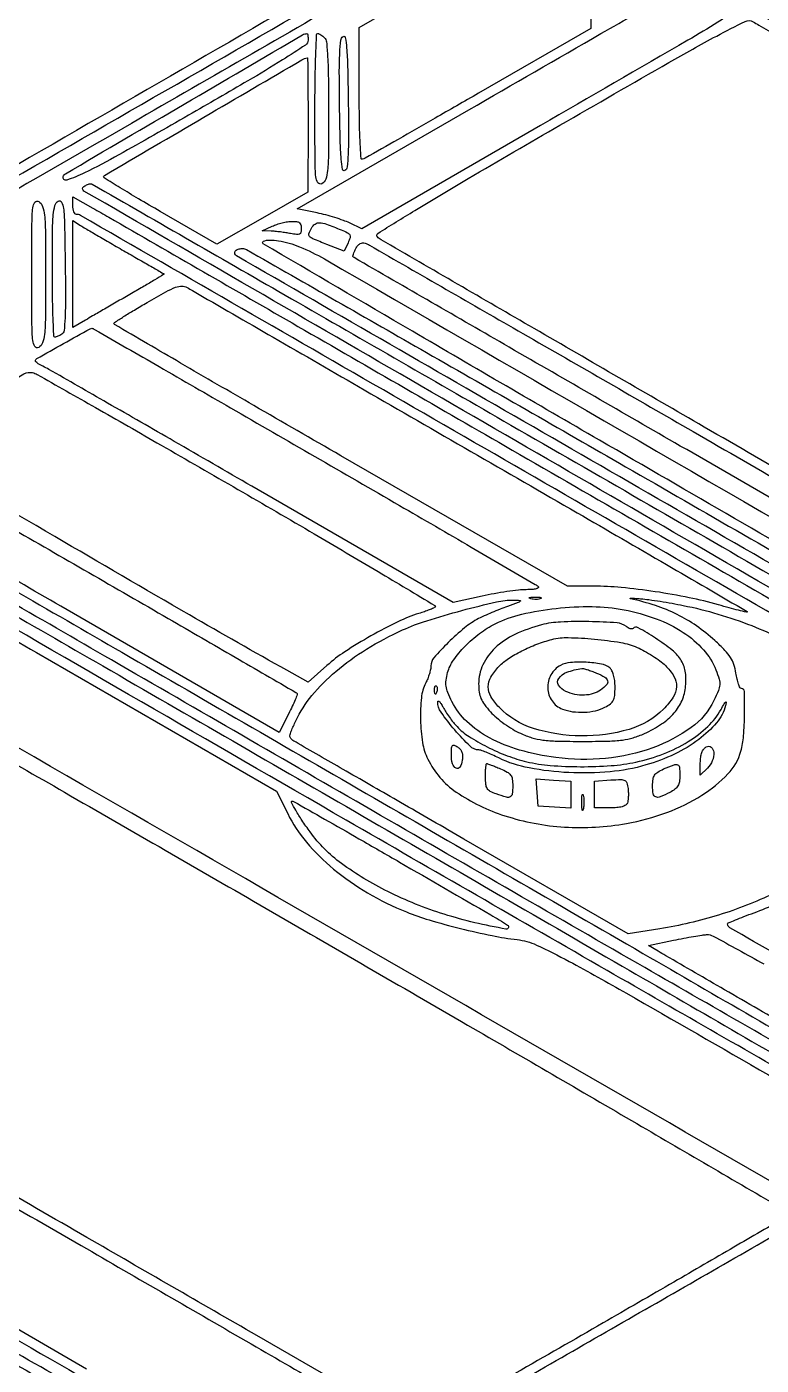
# Model space of a CAD drawing. Header units: millimetres. Extents: x -300689 to 10556, y -104928 to 107291.
# Drawn here: x -20658.72 to -20632.93, y 28146.4 to 28193.4 of the extents above; entities that cross this region are included whole.
import ezdxf

# ---------------------------------------------------------------- set-up
doc = ezdxf.new("R2010")
doc.units = ezdxf.units.MM

msp = doc.modelspace()

# ---------------------------------------------------------------- linework, layer by layer
for points in [[(-20587.7542, 28175.7718, 0.000003), (-20607.9888, 28187.4736, 0.000096), (-20626.7234, 28198.3029, 0.005259), (-20630.2787, 28200.3076, 0.046027), (-20631.3759, 28200.7856, 0.041618), (-20632.5796, 28201.0747, 0.040581), (-20633.845, 28201.1652, 0.039008), (-20635.1256, 28201.0527, 0.030329), (-20635.778, 28200.9025, 0.029744), (-20636.4119, 28200.6737, 0.022184), (-20637.1562, 28200.3139, 0.007985), (-20638.1829, 28199.7389, -0.00076), (-20639.2337, 28199.1302, -0.000008), (-20646.5784, 28194.8909, -0.000025), (-20655.045, 28190.0048, -0.000017), (-20664.8295, 28184.3592, 0.00009), (-20674.5584, 28178.7438, 0.000145)], [(-20645.2752, 28144.3472), (-20650.6471, 28147.4477, 0.000002), (-20656.6119, 28150.8904, 0.000001), (-20663.6617, 28154.9592, -0.000248)], [(-20616.241, 28167.4214, -0.000187), (-20628.6429, 28174.5664, -0.000047), (-20635.7708, 28178.6773, -0.000078), (-20641.778, 28182.1439, -0.000001), (-20647.2292, 28185.2908, -0.050996), (-20647.2644, 28185.3163, -0.276049), (-20647.2729, 28185.3433, -0.022635), (-20647.2517, 28185.4173, -0.025275), (-20647.2157, 28185.5088, -0.016466), (-20647.1654, 28185.6106, -0.051374), (-20647.0942, 28185.716, -0.089699), (-20647.0135, 28185.7833, -0.110046), (-20646.9266, 28185.8099, -0.111518), (-20646.8372, 28185.7969, -0.03889), (-20646.6884, 28185.7261, -0.000014), (-20641.3, 28182.6272, -0.00023), (-20635.3198, 28179.184, -0.00014), (-20628.2536, 28175.1086, -0.000016), (-20621.1981, 28171.0364, -0.000027), (-20615.2528, 28167.6043)], [(-20632.2944, 28152.6907, 0.000054), (-20649.9004, 28162.8303, 0.000006), (-20668.1614, 28173.3441, 0.131345)], [(-20648.9355, 28140.1137, -0.000002), (-20655.0642, 28143.6439, -0.000172), (-20661.8146, 28147.5352, -0.000103), (-20669.8228, 28152.1575, 0.000222), (-20677.8417, 28156.7835, 0.000366), (-20684.6272, 28160.6873, 0.00002), (-20690.7453, 28164.2009, 0.066232), (-20690.9072, 28164.2672, -0.105165), (-20690.9928, 28164.3103, -0.088256), (-20691.0598, 28164.3868, -0.077703), (-20691.1024, 28164.4912, -0.058231), (-20691.1168, 28164.6146), (-20691.1168, 28164.907), (-20690.4206, 28164.5108, -0.001462), (-20689.8745, 28164.198, -0.000006), (-20683.9242, 28160.766, -0.000031), (-20677.169, 28156.8691, -0.000019), (-20669.2829, 28152.3188, -0.000392), (-20659.5043, 28146.6657, -0.001527), (-20653.4663, 28143.1442, -0.000198)], [(-20609.4596, 28164.6403), (-20627.8631, 28175.2605, -0.000201), (-20634.9296, 28179.3422, -0.000331), (-20640.9024, 28182.8007, -0.000019), (-20646.282, 28185.9207, -0.058317), (-20646.409, 28186.0156, -0.490813), (-20646.3964, 28186.1408, -0.002208), (-20645.0961, 28186.9443, -0.005111), (-20643.221, 28188.0653, -0.001146), (-20640.0018, 28189.9357, -0.000798), (-20636.1736, 28192.14, -0.007313), (-20634.4945, 28193.071, -0.008947), (-20633.4912, 28193.5853, -0.259504), (-20633.2128, 28193.5708, 0.008969), (-20633.0169, 28193.4528, 0.000006), (-20627.714, 28190.389, 0.000075), (-20621.8032, 28186.9752, 0.000046), (-20614.8297, 28182.9499, 0.000018), (-20607.8589, 28178.9273, 0.000029), (-20601.9572, 28175.5224, 0.000002), (-20596.6479, 28172.4597, 0.004323)], [(-20596.827, 28172.9498, 0.000002), (-20602.0089, 28175.9414, 0.000015), (-20607.8576, 28179.3177, 0.000009), (-20614.7099, 28183.2729, -0.000068), (-20621.549, 28187.2216, -0.000111), (-20627.3547, 28190.5764, -0.000011), (-20632.5472, 28193.5785, -0.010784), (-20632.7822, 28193.7213, -0.010839), (-20632.9607, 28193.8405, -0.195181), (-20632.9973, 28193.8971, -0.295726), (-20632.9759, 28193.9497, -0.023315), (-20632.8421, 28194.0342, -0.067656), (-20632.236, 28194.2773, -0.045031), (-20631.4955, 28194.3939, -0.045804), (-20630.7711, 28194.3756, -0.088918), (-20630.2188, 28194.2083, -0.012799), (-20630.0275, 28194.1044, -0.000008), (-20624.7082, 28191.0392, -0.000102), (-20618.7846, 28187.6239, -0.000062), (-20611.7957, 28183.5914), (-20593.6121, 28173.0967)], [(-20587.479, 28176.4944, 0.00006), (-20608.4934, 28188.6186, 0.00002), (-20629.8769, 28200.9513, 0.131525), (-20630.2853, 28201.0606, -0.042708), (-20630.3745, 28201.0683, -0.062374), (-20630.4498, 28201.0912, -0.081881), (-20630.5009, 28201.1249, -0.208991), (-20630.5182, 28201.1646, 0.286617), (-20630.5495, 28201.2146, 0.013539), (-20630.7381, 28201.3005, 0.01881), (-20630.9799, 28201.3922, 0.01204), (-20631.2667, 28201.4812, 0.044421), (-20632.1934, 28201.6574, 0.018405), (-20633.4675, 28201.7369, 0.018436), (-20634.7473, 28201.7224, 0.043117), (-20635.6952, 28201.5943, 0.010555), (-20636.0412, 28201.509, 0.008153), (-20636.4146, 28201.402, 0.008255), (-20636.7602, 28201.2906, 0.019514), (-20637.0126, 28201.1934, 0.029454), (-20638.4022, 28200.4957, 0.000038), (-20664.8129, 28185.2223, 0.00002), (-20691.5301, 28169.7674, 0.057545)], [(-20639.3331, 28130.3393, 0.000062), (-20613.9332, 28145.0376, 0.000017), (-20587.7607, 28160.1886, 0.057807)], [(-20587.4386, 28159.8724, -0.000019), (-20614.101, 28144.4771, -0.000018), (-20640.7724, 28129.0791, -0.037469)], [(-20622.4943, 28160.5208, -0.000002), (-20619.8013, 28158.9674, -0.000004), (-20617.518, 28157.6503)], [(-20663.9033, 28154.7026, -0.000091), (-20656.8151, 28150.6074, -0.000151), (-20650.8381, 28147.1502, -0.000004), (-20645.423, 28144.0159, -0.063314)], [(-20690.9627, 28169.7627, -0.000044), (-20664.2631, 28185.1528, -0.000051), (-20637.6339, 28200.4955, -0.049234), (-20636.3644, 28201.0688, -0.039282), (-20635.2549, 28201.3489, -0.033809), (-20634.0578, 28201.4705, -0.033332), (-20632.8367, 28201.4301, -0.035329), (-20631.656, 28201.2271, -0.013862), (-20631.3373, 28201.1393, -0.008909), (-20630.9726, 28201.0208, -0.008954), (-20630.6195, 28200.892, -0.016583), (-20630.3386, 28200.7728, -0.022412), (-20628.9708, 28200.0625, -0.000047), (-20608.3335, 28188.1395, -0.000029), (-20587.4622, 28176.0771, -0.036454)], [(-20690.1541, 28165.2161, 0.000032), (-20669.1298, 28153.0994, 0.000025), (-20647.999, 28140.9245, 0.038391)], [(-20676.6236, 28162.4593, -0.000008), (-20681.9918, 28165.5767, -0.266785)], [(-20682.3988, 28165.3524, -0.000009), (-20676.9771, 28162.2371, -0.000339)], [(-20640.57, 28117.9185, 0.000061), (-20614.4214, 28133.0256, 0.000034), (-20587.9596, 28148.3204, 0.060489)], [(-20682.845, 28173.9557, 0.000021), (-20690.2095, 28169.6971, 0.010053)], [(-20684.438, 28161.4365, 0.000014), (-20690.6512, 28165.0095, 0.038884)], [(-20668.8135, 28173.0715, -0.000029), (-20663.402, 28169.972, -0.000538), (-20657.4019, 28166.5263, -0.000327), (-20650.3112, 28162.438, -0.000483), (-20643.2391, 28158.3452, -0.000807), (-20637.2989, 28154.8869, -0.000027), (-20631.9411, 28151.7557, -0.493951), (-20631.9341, 28151.6995, -0.062645), (-20632.0066, 28151.6441, -0.000055), (-20633.8911, 28150.5473, -0.000586), (-20635.997, 28149.3252, -0.000359), (-20638.4823, 28147.8892, -0.001266), (-20641.5548, 28146.1271, -0.004672)], [(-20660.8608, 28180.0489, -0.001677), (-20658.819, 28181.2085, -0.187163), (-20658.5154, 28181.2522, -0.072457), (-20658.3603, 28181.1918, -0.000183), (-20656.3121, 28180.0282, -0.001153), (-20654.0046, 28178.7091, -0.000718), (-20651.3044, 28177.1521, -0.001264), (-20648.6245, 28175.5926, -0.002123), (-20646.3824, 28174.2674, -0.000191), (-20644.3904, 28173.0776, -0.504717), (-20644.385, 28173.0228, -0.079283), (-20644.4433, 28172.985, -0.00938), (-20644.586, 28172.925, -0.011025), (-20644.7596, 28172.8602, -0.008832), (-20644.9493, 28172.7979, 0.037948), (-20645.6866, 28172.5072, 0.015779), (-20646.6349, 28172.0099, 0.015788), (-20647.5508, 28171.4533, 0.03759), (-20648.1831, 28170.9697), (-20648.8425, 28170.382), (-20649.5905, 28170.8014, -0.003316), (-20653.0088, 28172.748, -0.001271), (-20657.7378, 28175.4988, -0.000055), (-20662.9738, 28178.5631, -0.26634)], [(-20629.5136, 28164.5603, -0.000013), (-20627.4599, 28163.3804, -0.000265)], [(-20661.6307, 28173.2983, -0.000611), (-20658.3828, 28171.4297), (-20649.9493, 28166.5638), (-20649.5597, 28165.7725, 0.061534), (-20648.9016, 28164.7688, 0.043911), (-20647.9451, 28163.8231, 0.0407), (-20646.7531, 28162.9889, 0.035842), (-20645.3911, 28162.3181, 0.024768), (-20644.5905, 28162.0381, 0.010557), (-20643.4949, 28161.7398, 0.010604), (-20642.3775, 28161.4859, 0.022406), (-20641.5001, 28161.3466, -0.080357), (-20640.8263, 28161.1579, -0.015095), (-20639.6774, 28160.5836, -0.006703), (-20637.6633, 28159.4644, -0.000609), (-20632.6803, 28156.5994, -0.000112), (-20629.551, 28154.7942, -0.000174)], [(-20632.4882, 28162.9671, -0.036826), (-20634.4275, 28162.2078, -0.035185), (-20636.4869, 28161.7272), (-20637.6054, 28161.548), (-20643.3731, 28164.8782, 0.000089), (-20645.5989, 28166.1628, 0.000141), (-20647.5071, 28167.2629, 0.00003), (-20649.1865, 28168.2303, 0.006538), (-20649.3467, 28168.3198, -0.099487), (-20649.4493, 28168.4053, -0.197878), (-20649.4787, 28168.505, -0.076433), (-20649.4372, 28168.6634, -0.007361), (-20649.2731, 28169.0275, -0.063813), (-20648.7113, 28169.9123, -0.0431), (-20647.8701, 28170.7637, -0.038854), (-20646.7938, 28171.5446, -0.030944), (-20645.5262, 28172.2177, -0.030026), (-20644.6782, 28172.5429, -0.011011), (-20643.4457, 28172.9028, -0.009234), (-20642.2301, 28173.2051, -0.06219), (-20641.6132, 28173.2676, -0.013576), (-20641.4018, 28173.2569, -0.643895), (-20641.3907, 28173.2264, -0.106251), (-20641.4638, 28173.1802, -0.002576), (-20641.8417, 28173.0434, 0.008053), (-20642.103, 28172.9456, 0.005999), (-20642.3882, 28172.8296, 0.006067), (-20642.6545, 28172.7137, 0.013682), (-20642.8527, 28172.618, 0.052033), (-20643.3479, 28172.2928, 0.024031), (-20643.9211, 28171.7764, 0.018511), (-20644.4234, 28171.2399, 0.180041), (-20644.5309, 28170.9536, -0.051028), (-20644.5436, 28170.8328, -0.021578), (-20644.584, 28170.6748, -0.021081), (-20644.642, 28170.5083, -0.02582), (-20644.7105, 28170.3584, 0.094634), (-20644.8654, 28169.8433, 0.032493), (-20644.8954, 28169.0617, 0.032918), (-20644.8216, 28168.2653, 0.073281), (-20644.6394, 28167.6857, 0.131566), (-20643.6403, 28166.5291, 0.070949), (-20641.937, 28165.6957, 0.063172), (-20639.8369, 28165.2979, 0.059863), (-20637.6641, 28165.4253, 0.043301), (-20636.2439, 28165.8103, 0.053023), (-20635.0106, 28166.417, 0.061122), (-20634.0976, 28167.1633, 0.123783), (-20633.6416, 28167.9648, 0.048929), (-20633.5487, 28168.4967, 0.016892), (-20633.5163, 28169.2772, 0.008201), (-20633.5231, 28170.0635, 0.406888), (-20633.6247, 28170.1625, -0.28447), (-20633.673, 28170.1925, -0.029529), (-20633.7278, 28170.321, -0.029678), (-20633.7788, 28170.4952, -0.019151), (-20633.818, 28170.7019, 0.0405), (-20633.8902, 28171.0108, 0.066275), (-20634.0053, 28171.2532, 0.049729), (-20634.2036, 28171.501, 0.014028), (-20634.5597, 28171.8453, 0.033025), (-20635.204, 28172.3604, 0.037057), (-20635.8871, 28172.7646, 0.035521), (-20636.6475, 28173.0765, 0.026339), (-20637.5242, 28173.315, -0.447391), (-20637.5309, 28173.3267, -0.322041), (-20637.5175, 28173.3363, -0.016995), (-20637.3812, 28173.3317, -0.004545), (-20637.1649, 28173.3149, -0.012265), (-20636.8728, 28173.2824, -0.005035), (-20636.4782, 28173.2245, -0.004978), (-20636.0557, 28173.1539, -0.00636), (-20635.6679, 28173.0801, -0.043061), (-20633.2633, 28172.3703, -0.057461), (-20631.2539, 28171.304, -0.066311)], [(-20587.8835, 28147.8585, -0.0001), (-20614.1941, 28132.6656, -0.00011), (-20640.4408, 28117.5242, -0.054629)], [(-20620.7461, 28154.1663, -0.000064), (-20627.3878, 28157.9618, -0.000065), (-20634.0273, 28161.7583, -0.266418), (-20634.1098, 28161.8991, -0.301486), (-20634.0894, 28161.9306, -0.003171), (-20633.8377, 28162.0379, -0.008706), (-20633.5383, 28162.1572, -0.005389), (-20633.1826, 28162.2874, 0.031376), (-20632.3793, 28162.6298, 0.019448)], [(-20641.7213, 28140.7838, 0.00005), (-20633.8271, 28145.3087, 0.000426), (-20624.984, 28150.3889, 0.000263), (-20614.5902, 28156.3789, 0.00027), (-20600.8562, 28164.3134, 0.001313)], [(-20603.8806, 28162.0954, -0.000209), (-20614.289, 28156.0856, -0.000314), (-20627.043, 28148.7392, -0.001097), (-20635.2799, 28144.0256, -0.000398)], [(-20629.0993, 28156.6302, -0.000117), (-20631.8481, 28158.2168, -0.000182), (-20634.2188, 28159.587, -0.000051), (-20636.2834, 28160.7816, -0.006112), (-20636.5467, 28160.9383), (-20636.8865, 28161.1462), (-20636.0078, 28161.3261, -0.00404), (-20635.6506, 28161.3962, -0.004467), (-20635.3041, 28161.4581, -0.004157), (-20635.0076, 28161.5058, -0.022853), (-20634.8465, 28161.5229, -0.140985), (-20634.6166, 28161.4714, -0.000985), (-20632.8433, 28160.4972, -0.003357)], [(-20644.2219, 28144.2167, -0.000082), (-20637.9884, 28147.7981, -0.000048), (-20631.6914, 28151.4138, -0.11793)], [(-20653.5506, 28143.6723, -0.001103), (-20660.357, 28147.5631, -0.000479)], [(-20644.2507, 28070.0039, 0.000011), (-20635.0942, 28075.2642, 0.000299)]]:
    msp.add_lwpolyline(points, format="xyb")
for points in [[(-20638.9052, 28195.7014), (-20638.909, 28193.3361), (-20642.8595, 28191.0607, -0.000494), (-20644.3824, 28190.1855, -0.000792), (-20645.6841, 28189.4419, -0.00013), (-20646.8381, 28188.7855, -0.047437), (-20646.9275, 28188.7453, -0.491935), (-20646.9811, 28188.7809, -0.004524), (-20647.0142, 28189.3289, -0.009171), (-20647.0379, 28190.0482, -0.003656), (-20647.0451, 28191.0349), (-20647.0451, 28193.3645), (-20643.0032, 28195.7074, -0.00016), (-20641.4513, 28196.6063, -0.000264), (-20640.1398, 28197.3645, -0.000011), (-20638.9546, 28198.0488, -0.064491), (-20638.9314, 28198.0585, -0.490796), (-20638.9191, 28198.0492, -0.000165), (-20638.9114, 28197.3694, -0.001988), (-20638.9059, 28196.6078, -0.001186)], [(-20634.8761, 28194.308, -0.008252), (-20634.6266, 28194.2371, -0.008626), (-20634.3833, 28194.159, -0.008359), (-20634.1756, 28194.0845, -0.037272), (-20634.0583, 28194.0299, -0.515046), (-20634.0399, 28193.8625, -0.043593), (-20634.45, 28193.5561, -0.007376), (-20635.504, 28192.9243, -0.000161), (-20640.6812, 28189.9266), (-20646.9519, 28186.2984), (-20647.3877, 28186.507, 0.025574), (-20647.6038, 28186.5971, 0.010889), (-20647.9012, 28186.6964, 0.010741), (-20648.2237, 28186.7887, 0.013863), (-20648.5236, 28186.8589), (-20649.2236, 28187.0023), (-20643.1943, 28190.4821, -0.000153), (-20638.5618, 28193.1539, -0.003972), (-20637.3052, 28193.8648, -0.014529), (-20636.6482, 28194.2051, -0.053057), (-20636.2068, 28194.3626, -0.018653), (-20635.8495, 28194.4349, -0.050852), (-20635.5923, 28194.4505, -0.043758), (-20635.3162, 28194.4148, -0.011071)], [(-20648.8415, 28192.9288, -0.251493), (-20648.9359, 28192.753, -0.006039), (-20649.7406, 28192.2337, -0.008123), (-20650.9533, 28191.4986, -0.001834), (-20653.0391, 28190.2907, -0.002037), (-20655.4882, 28188.8975, -0.01458), (-20656.6936, 28188.2639, -0.037245), (-20657.318, 28188.0142, -0.612572), (-20657.4403, 28188.1385, -0.181695), (-20657.3605, 28188.237, -0.000065), (-20653.1906, 28190.6801, -0.000084), (-20649.0368, 28193.1121, -0.133157), (-20648.873, 28193.1565, -0.355291), (-20648.8606, 28193.1464, -0.016918), (-20648.8508, 28193.0896, -0.021399), (-20648.8438, 28193.0161, -0.013006)], [(-20648.2667, 28193.0128, -0.174483), (-20648.196, 28192.8626, -0.009644), (-20648.1564, 28192.337, -0.010688), (-20648.1304, 28191.5826, -0.003274), (-20648.123, 28190.4421, -0.001764), (-20648.1283, 28188.9251, -0.021607), (-20648.1574, 28188.3461, -0.063974), (-20648.225, 28188.0456, -0.184652), (-20648.3625, 28187.887, -0.383139), (-20648.4963, 28187.9198, -0.127113), (-20648.5708, 28188.1268, -0.022071), (-20648.5979, 28188.681, -0.00116), (-20648.602, 28190.4577, -0.003327), (-20648.5951, 28191.4925, -0.005544), (-20648.5739, 28192.3637, -0.001234), (-20648.5452, 28193.119, -0.402424), (-20648.5062, 28193.1565, -0.102712), (-20648.4596, 28193.1468, -0.032763), (-20648.3963, 28193.1143, -0.031128), (-20648.3287, 28193.0678, -0.030136)], [(-20647.5515, 28188.3491, -0.530264), (-20647.6326, 28188.3854, -0.023248), (-20647.6796, 28188.7501, -0.014459), (-20647.7134, 28189.3917, -0.002503), (-20647.7363, 28190.6071, -0.002904), (-20647.7458, 28191.7849, -0.012783), (-20647.7296, 28192.4793, -0.014153), (-20647.6948, 28192.9293, -0.231814), (-20647.6166, 28193.0537, -0.530264), (-20647.5355, 28193.0174, -0.023248), (-20647.4885, 28192.6527, -0.014459), (-20647.4546, 28192.0111, -0.002503), (-20647.4317, 28190.7956, -0.002904), (-20647.4223, 28189.6179, -0.012783), (-20647.4385, 28188.9235, -0.014153), (-20647.4733, 28188.4734, -0.231814)], [(-20648.845, 28189.9529), (-20648.8484, 28187.5876), (-20650.4465, 28186.6745), (-20652.0446, 28185.7614), (-20654.0359, 28186.912, -0.002196), (-20654.7993, 28187.3576, -0.00359), (-20655.442, 28187.7428, -0.000595), (-20656.0058, 28188.0871, -0.263776), (-20656.0265, 28188.1245, -0.263614), (-20655.9958, 28188.1774, -0.000032), (-20652.5009, 28190.2225, -0.000097), (-20649.063, 28192.233, -0.07187), (-20648.8715, 28192.3108, -0.483333), (-20648.8592, 28192.3013, -0.000164), (-20648.8513, 28191.6212, -0.001987), (-20648.8458, 28190.8593, -0.001186)], [(-20632.5842, 28174.1446, -0.000314), (-20623.4505, 28168.8665, -0.000521), (-20615.7574, 28164.4038, -0.000015), (-20608.7978, 28160.3566, -0.216572), (-20608.7451, 28160.2823, -0.195615), (-20608.7541, 28160.2368, -0.114221), (-20608.795, 28160.1978, -0.081924), (-20608.8629, 28160.1714, -0.051832), (-20608.9476, 28160.1626, -0.13181), (-20609.4523, 28160.298, -0.000025), (-20633.0338, 28173.9339, -0.000014), (-20656.7133, 28187.6288, -0.563156), (-20656.7165, 28187.7878, -0.021476), (-20656.6528, 28187.8245, -0.021144), (-20656.5859, 28187.8558, -0.021579), (-20656.525, 28187.8782, -0.071824), (-20656.4831, 28187.8852, -0.136815), (-20656.4195, 28187.869, -0.000005), (-20649.4286, 28183.8496, -0.000244), (-20641.7222, 28179.4139, -0.000147)], [(-20658.063, 28184.6888, -0.001769), (-20658.0684, 28183.175, -0.021646), (-20658.0975, 28182.597, -0.064084), (-20658.1651, 28182.297, -0.184493), (-20658.3026, 28182.1385, -0.38323), (-20658.4364, 28182.1714, -0.127041), (-20658.5109, 28182.3784, -0.022062), (-20658.538, 28182.9329, -0.001159), (-20658.5421, 28184.7102, -0.001131), (-20658.538, 28186.4943, -0.022284), (-20658.5111, 28187.042, -0.140446), (-20658.4352, 28187.2362, -0.387077), (-20658.3026, 28187.2604, -0.169973), (-20658.1654, 28187.0894, -0.061633), (-20658.0978, 28186.7812, -0.02141), (-20658.0685, 28186.1965, -0.001811)], [(-20657.4916, 28182.5982, -0.022928), (-20657.5565, 28182.561, -0.021871), (-20657.6255, 28182.5294, -0.022423), (-20657.6889, 28182.5068, -0.069177), (-20657.7337, 28182.4997, -0.407205), (-20657.7702, 28182.5339, -0.001458), (-20657.7971, 28183.1826, -0.006029), (-20657.8171, 28183.9341, -0.003614), (-20657.8235, 28184.8272, -0.00215), (-20657.8176, 28186.1957, -0.019215), (-20657.7894, 28186.7962, -0.045039), (-20657.7313, 28187.1236, -0.201335), (-20657.6139, 28187.274, -0.419525), (-20657.4979, 28187.2401, -0.096394), (-20657.4308, 28187.0233, -0.021932), (-20657.3966, 28186.4926, -0.001635), (-20657.3718, 28185.0431, -0.002917), (-20657.3624, 28183.868, -0.012784), (-20657.3786, 28183.174, -0.014187), (-20657.4135, 28182.724, -0.228766)], [(-20632.8801, 28173.459, -0.000258), (-20620.3042, 28166.1899, -0.001871), (-20614.272, 28162.6689, -0.000478), (-20610.2713, 28160.3084, -0.5365), (-20610.2628, 28160.1434, -0.053044), (-20610.3717, 28160.0792, -0.111576), (-20610.4674, 28160.0595, -0.100341), (-20610.5689, 28160.082, -0.037588), (-20610.698, 28160.1514, 0.011541), (-20612.0435, 28160.9686, 0.000022), (-20634.1429, 28173.6993, 0.000002), (-20656.8378, 28186.7717, 0.131395), (-20656.978, 28186.8092, -0.222898), (-20657.0266, 28186.832, -0.07645), (-20657.0677, 28186.9003, -0.058143), (-20657.0957, 28187.0007, -0.039026), (-20657.105, 28187.1195), (-20657.105, 28187.4298), (-20656.3991, 28187.0297, -0.001908), (-20655.8431, 28186.7118, -0.000007), (-20649.1992, 28182.8782, -0.000036), (-20641.6762, 28178.5367, -0.000023)], [(-20655.2487, 28185.4942, -0.000253), (-20654.7417, 28185.2037, -0.000408), (-20654.3105, 28184.9559, -0.000054), (-20653.9269, 28184.7349, -0.030406), (-20653.9049, 28184.7203, -0.530623), (-20653.9056, 28184.7056, -0.000564), (-20654.2282, 28184.5102, -0.003587), (-20654.5981, 28184.2902, -0.00212), (-20655.0426, 28184.0327, 0.00047), (-20655.5213, 28183.7576, 0.000478), (-20655.9967, 28183.4831, 0.000464), (-20656.4097, 28183.2436, 0.001973), (-20656.6559, 28183.0992), (-20657.105, 28182.8334), (-20657.105, 28184.7153), (-20657.105, 28186.5972), (-20656.8355, 28186.4228, 0.010215), (-20656.6645, 28186.3169, 0.001068), (-20656.2582, 28186.078, 0.001324), (-20655.7729, 28185.7958, 0.001061)], [(-20649.081, 28186.3152, -0.056187), (-20649.0962, 28186.1806, -0.22855), (-20649.1462, 28186.118, -0.143067), (-20649.2449, 28186.1018, -0.019129), (-20649.4553, 28186.1355, 0.011201), (-20649.6215, 28186.1649, 0.007596), (-20649.812, 28186.1913, 0.007656), (-20649.9968, 28186.2111, 0.015165), (-20650.1439, 28186.2201), (-20650.4583, 28186.2298), (-20650.099, 28186.3944, -0.027729), (-20649.9374, 28186.4578, -0.019152), (-20649.7485, 28186.5121, -0.019363), (-20649.5623, 28186.5505, -0.037034), (-20649.4104, 28186.5643, -0.035748), (-20649.2453, 28186.5552, -0.130993), (-20649.1491, 28186.516, -0.165496), (-20649.0979, 28186.4403, -0.066905)], [(-20647.6809, 28186.265, -0.018867), (-20647.458, 28186.1639, -0.155006), (-20647.3791, 28186.0872, -0.200876), (-20647.3697, 28185.9892, -0.035042), (-20647.4384, 28185.8126), (-20647.5781, 28185.5166), (-20648.1799, 28185.7537, -0.00384), (-20648.6754, 28185.9535, -0.105217), (-20648.7908, 28186.0325, -0.282342), (-20648.8113, 28186.1284, -0.03786), (-20648.7242, 28186.3256, -0.108552), (-20648.5995, 28186.4714, -0.178095), (-20648.4458, 28186.518, -0.073877), (-20648.2006, 28186.4669, -0.008752)], [(-20649.1409, 28185.6714, -0.033857), (-20648.2682, 28185.2427, -0.000031), (-20628.6298, 28173.8841, -0.000029), (-20608.9661, 28162.5076, -0.03634), (-20608.2156, 28161.9973, -0.043744), (-20607.8956, 28161.6948, -0.033095), (-20607.5992, 28161.3127, -0.054974), (-20607.4486, 28161.0263, -0.63666), (-20607.5139, 28160.9577, -0.049883), (-20607.6151, 28161.0032, -0.000006), (-20613.915, 28164.6293, -0.00017), (-20620.878, 28168.6403, -0.000102), (-20629.1236, 28173.3961, -0.000424), (-20638.6093, 28178.8805, -0.001223), (-20645.1711, 28182.7033, -0.00011), (-20650.4182, 28185.7789, -0.624463), (-20650.4114, 28185.8678, -0.099149), (-20650.1949, 28185.9073, -0.034116), (-20649.8763, 28185.8801, -0.031484), (-20649.511, 28185.7998, -0.027425)], [(-20629.4227, 28173.1865, -0.000247), (-20621.1653, 28168.4166, -0.000411), (-20614.2134, 28164.3886, -0.000008), (-20607.9143, 28160.7319, -0.258992), (-20607.886, 28160.6844, -0.171279), (-20607.8969, 28160.6503, -0.054603), (-20607.934, 28160.6109, -0.047164), (-20607.9882, 28160.573, -0.037582), (-20608.0527, 28160.5425, -0.226005), (-20608.3349, 28160.5646, -0.000016), (-20629.832, 28172.9504, -0.000012), (-20651.358, 28185.3544, -0.42326), (-20651.3995, 28185.519, -0.11719), (-20651.3639, 28185.5546, -0.048996), (-20651.3026, 28185.5844, -0.044886), (-20651.2276, 28185.6047, -0.043863), (-20651.1497, 28185.6116, -0.130576), (-20651.0029, 28185.5726, -0.000029), (-20644.6879, 28181.9617, -0.000599), (-20637.6934, 28177.9506, -0.000363)], [(-20643.1231, 28178.4879, -0.000346), (-20639.3941, 28176.3342, -0.000577), (-20636.26, 28174.5162, -0.000014), (-20633.4259, 28172.8678, -0.492142), (-20633.4231, 28172.8465, -0.262169), (-20633.451, 28172.8387, -0.001417), (-20633.7325, 28172.9085, -0.00557), (-20634.0558, 28172.9935, -0.003446), (-20634.4339, 28173.1002, 0.020338), (-20635.4554, 28173.3515, 0.013103), (-20636.6564, 28173.5631, 0.013171), (-20637.8449, 28173.7086, 0.023879), (-20638.8231, 28173.7553), (-20639.7319, 28173.7553), (-20647.6945, 28178.3362, -0.000515), (-20650.7479, 28180.0969, -0.000854), (-20653.319, 28181.589, -0.000035), (-20655.6377, 28182.9401, -0.254048), (-20655.66, 28182.9769, -0.26788), (-20655.6417, 28183.0125, -0.001604), (-20655.3198, 28183.2182, -0.005971), (-20654.9442, 28183.4503, -0.003695), (-20654.4977, 28183.7144, -0.005276), (-20653.8345, 28184.0908, -0.036054), (-20653.4936, 28184.2486, -0.082558), (-20653.2718, 28184.2928, -0.146265), (-20653.093, 28184.2455, 0.006288), (-20652.9009, 28184.1314, 0.000015), (-20650.0655, 28182.4938, 0.000097), (-20646.8706, 28180.6496, 0.00006)], [(-20648.602, 28178.3079, -0.00038), (-20645.6323, 28176.5913, -0.000617), (-20643.1131, 28175.1283, -0.000067), (-20640.8639, 28173.8179, -0.057339), (-20640.7637, 28173.743, -0.430235), (-20640.7636, 28173.7002, -0.126264), (-20640.828, 28173.6644, -0.046925), (-20640.9717, 28173.6407, -0.016091), (-20641.1829, 28173.6327, 0.026658), (-20641.4558, 28173.6167, 0.008568), (-20641.8583, 28173.5645, 0.00852), (-20642.3049, 28173.4909, 0.009439), (-20642.7338, 28173.4043), (-20643.7517, 28173.1788), (-20650.8176, 28177.2645, 0.000304), (-20653.5455, 28178.8397, 0.00048), (-20655.8867, 28180.1867, 0.000103), (-20657.9463, 28181.3685, 0.021527), (-20658.1519, 28181.475, -0.017412), (-20658.2547, 28181.5271, -0.02533), (-20658.341, 28181.5806, -0.023147), (-20658.4051, 28181.6295, -0.230387), (-20658.4185, 28181.6595, -0.261288), (-20658.3658, 28181.7466, -0.001268), (-20657.4293, 28182.274, -0.001292), (-20656.491, 28182.7961, -0.253058), (-20656.3864, 28182.7971, -0.009213), (-20656.338, 28182.7704, -0.000002), (-20654.075, 28181.4653, -0.000044), (-20651.5681, 28180.0193, -0.000026)], [(-20646.2297, 28166.1506, -0.000222), (-20637.0844, 28160.8641, -0.00037), (-20629.385, 28156.4012, -0.000007), (-20622.4057, 28152.3487, -0.258061), (-20622.3772, 28152.3012, -0.172775), (-20622.3881, 28152.267, -0.054453), (-20622.4255, 28152.2276, -0.047004), (-20622.4801, 28152.1894, -0.037288), (-20622.5453, 28152.1587, -0.224866), (-20622.6832, 28152.1692, -0.000036), (-20629.5573, 28156.0905, -0.000819), (-20637.2638, 28160.5042, -0.000464), (-20646.5871, 28165.8758, -0.000048), (-20655.7443, 28171.1641, -0.00008), (-20663.4626, 28175.6242, -0.000001), (-20670.4649, 28179.6719, -0.047756), (-20670.5146, 28179.7074, -0.43847), (-20670.5164, 28179.7675, -0.046481), (-20670.3944, 28179.8663, -0.041802), (-20670.2442, 28179.9492, -0.203611), (-20670.1491, 28179.951, -0.035169), (-20670.0939, 28179.9241, -0.000001), (-20663.0941, 28175.8856, -0.00006), (-20655.3797, 28171.4335, -0.000036)], [(-20646.9254, 28165.687, -0.00031), (-20637.812, 28160.4151, -0.000517), (-20630.1449, 28155.9628, -0.000011), (-20623.2035, 28151.9222, -0.357292), (-20623.1829, 28151.8671, -0.173381), (-20623.2098, 28151.8334, -0.054559), (-20623.2688, 28151.8051, -0.047058), (-20623.3467, 28151.7858, -0.037262), (-20623.4332, 28151.7794, -0.130549), (-20623.601, 28151.824, -0.000031), (-20630.5957, 28155.8226, -0.000618), (-20638.3451, 28160.2659, -0.000374), (-20647.507, 28165.5434, -0.000313), (-20661.8793, 28173.8485, -0.003146), (-20667.8557, 28177.3574, -0.00594), (-20670.9637, 28179.2589, -0.850963), (-20670.8774, 28179.4631, -0.070701), (-20670.7385, 28179.4075, -0.000012), (-20663.7674, 28175.3982, -0.000292), (-20656.0532, 28170.9554, -0.000177)], [(-20656.5431, 28174.2329, -0.00019), (-20653.754, 28172.6219, -0.000313), (-20651.3983, 28171.2579, -0.000015), (-20649.2734, 28170.0258, -0.065064), (-20649.2313, 28169.9934, -0.29554), (-20649.223, 28169.9547, -0.006405), (-20649.2976, 28169.7662, -0.012544), (-20649.3962, 28169.5422, -0.007872), (-20649.5222, 28169.2851), (-20649.8595, 28168.6232), (-20657.5241, 28173.0519, -0.000374), (-20660.4698, 28174.7569, -0.00061), (-20662.966, 28176.2083, -0.000059), (-20665.199, 28177.5107, -0.063905), (-20665.2865, 28177.578, -0.468054), (-20665.2765, 28177.6908, -0.010521), (-20664.7637, 28178.0312, -0.015806), (-20664.2394, 28178.3409, -0.114833), (-20663.9597, 28178.4193, -0.140341), (-20663.8458, 28178.3921, -0.000165), (-20661.7186, 28177.1923, -0.001482), (-20659.3394, 28175.84, -0.000909)], [(-20637.7461, 28172.925, -0.042062), (-20636.6189, 28172.6113, -0.05589), (-20635.6697, 28172.1324, -0.06394), (-20634.955, 28171.5223, -0.093187), (-20634.5227, 28170.8182, -0.017898), (-20634.4094, 28170.4864, -0.088978), (-20634.3868, 28170.2916, -0.083004), (-20634.4323, 28170.0947, -0.014459), (-20634.589, 28169.7456, -0.124379), (-20635.3873, 28168.7946, -0.069608), (-20636.7307, 28168.0849, -0.062153), (-20638.3948, 28167.7078, -0.057994), (-20640.1411, 28167.7378, -0.035994), (-20641.4174, 28168.0031, -0.054382), (-20642.4682, 28168.4296, -0.064162), (-20643.2661, 28169.0022, -0.089981), (-20643.7892, 28169.7036, -0.017957), (-20643.9339, 28170.0229, -0.060304), (-20643.9948, 28170.2439, -0.071062), (-20643.9962, 28170.453, -0.031967), (-20643.9417, 28170.7228, -0.088033), (-20643.7378, 28171.1577, -0.039865), (-20643.334, 28171.6429, -0.038179), (-20642.819, 28172.0954, -0.045189), (-20642.268, 28172.4364, -0.058459), (-20641.3419, 28172.7714, -0.030677), (-20640.1328, 28172.9777, -0.030243), (-20638.8639, 28173.0376, -0.043561)], [(-20640.6656, 28173.3175, -0.06278), (-20640.7372, 28173.2985, -0.030339), (-20640.832, 28173.2916, -0.029507), (-20640.933, 28173.2963, -0.037336), (-20641.0249, 28173.3131, -0.087174), (-20641.0711, 28173.3342, -0.597527), (-20641.069, 28173.3534, -0.080377), (-20641.0054, 28173.3679, -0.012823), (-20640.8775, 28173.3727, -0.014395), (-20640.7481, 28173.3706, -0.052471), (-20640.667, 28173.3583, -0.333666), (-20640.6516, 28173.3389, -0.31318)], [(-20640.6429, 28172.3982, 0.047924), (-20641.5791, 28172.0609, 0.078094), (-20642.2757, 28171.5868, 0.094836), (-20642.7031, 28170.9985, 0.110246), (-20642.8535, 28170.3248, 0.034019), (-20642.8339, 28170.0362, 0.066806), (-20642.7727, 28169.8147, 0.060078), (-20642.6504, 28169.6025, 0.022964), (-20642.4334, 28169.3389, 0.034523), (-20642.2272, 28169.1402, 0.019397), (-20641.9522, 28168.9271, 0.019284), (-20641.6565, 28168.7325, 0.029703), (-20641.3855, 28168.59, 0.030897), (-20640.9808, 28168.4364, 0.042988), (-20640.6023, 28168.3537, 0.026947), (-20640.1008, 28168.3159, 0.005353), (-20639.2008, 28168.3063, 0.005375), (-20638.3071, 28168.3159, 0.026422), (-20637.8041, 28168.3533, 0.042301), (-20637.4268, 28168.4344, 0.032196), (-20637.031, 28168.5837, 0.04082), (-20636.4271, 28168.9188, 0.066692), (-20635.988, 28169.305, 0.077379), (-20635.7101, 28169.7465, 0.08051), (-20635.5844, 28170.2456, 0.024311), (-20635.5734, 28170.5399, 0.045483), (-20635.5977, 28170.7768, 0.051097), (-20635.6614, 28170.9863, 0.041039), (-20635.7701, 28171.1954, 0.087667), (-20636.0575, 28171.5126, 0.021091), (-20636.6382, 28171.925, 0.013664), (-20637.2471, 28172.2967, 0.338646), (-20637.4305, 28172.2722, -0.187578), (-20637.47, 28172.2548, -0.0774), (-20637.5291, 28172.2614, -0.061646), (-20637.5977, 28172.2895, -0.045325), (-20637.6655, 28172.3361, 0.157771), (-20637.9937, 28172.4671, 0.011482), (-20638.9792, 28172.5103, 0.016717), (-20639.9752, 28172.4978, 0.051067)], [(-20637.2847, 28171.6061, -0.02389), (-20637.027, 28171.4789, -0.016445), (-20636.7474, 28171.3116, -0.016614), (-20636.4886, 28171.1325, -0.032209), (-20636.2967, 28170.97, -0.06772), (-20635.9965, 28170.5897, -0.144829), (-20635.9064, 28170.2302, -0.13319), (-20636.0241, 28169.8591, -0.053428), (-20636.3613, 28169.441, -0.126566), (-20637.5701, 28168.7269, -0.07327), (-20639.2526, 28168.4975, -0.073167), (-20640.9326, 28168.7631, -0.125179), (-20642.1342, 28169.503, -0.059484), (-20642.4208, 28169.8793, -0.133949), (-20642.5142, 28170.2226, -0.133838), (-20642.4205, 28170.566, -0.059341), (-20642.1334, 28170.9426, -0.05571), (-20641.8081, 28171.2109, -0.026994), (-20641.3406, 28171.4813, -0.025987), (-20640.8083, 28171.7181, -0.02995), (-20640.2787, 28171.8858, -0.067191), (-20639.7048, 28171.9507, -0.017894), (-20638.7838, 28171.8978, -0.018183), (-20637.8647, 28171.7781, -0.061281)], [(-20587.5428, 28170.7018, -0.057339), (-20587.7977, 28170.5127, -0.000003), (-20614.0584, 28155.3474, -0.000001), (-20640.394, 28140.1392, -0.131676), (-20640.5297, 28140.1028, -0.308124), (-20640.5485, 28140.1156, -0.038086), (-20640.5639, 28140.1655, -0.034381), (-20640.5746, 28140.2344, -0.021374), (-20640.5781, 28140.3162, -0.267867), (-20640.3928, 28140.6371, -0.000021), (-20614.0238, 28155.8705, -0.000019), (-20587.6365, 28171.1116, -0.499387), (-20587.4231, 28171.0208, -0.094572), (-20587.4191, 28170.9454, -0.056028), (-20587.4412, 28170.8578, -0.053318), (-20587.4843, 28170.772, -0.061522)], [(-20639.9773, 28170.9734, 0.144351), (-20640.3162, 28170.6426, 0.139069), (-20640.4278, 28170.1758, 0.141802), (-20640.2771, 28169.7267, 0.151679), (-20639.9131, 28169.4416, 0.057374), (-20639.5523, 28169.35, 0.044459), (-20639.1471, 28169.3316, 0.044949), (-20638.7506, 28169.3849, 0.063568), (-20638.4165, 28169.5069, 0.041445), (-20638.2248, 28169.6271, 0.116179), (-20638.1239, 28169.7478, 0.094586), (-20638.0761, 28169.9161, 0.022003), (-20638.0631, 28170.2108, 0.02685), (-20638.0754, 28170.4393, 0.040586), (-20638.1127, 28170.6349, 0.048497), (-20638.1716, 28170.7883, 0.104025), (-20638.25, 28170.8871, 0.129752), (-20638.5439, 28171.0236, 0.031678), (-20639.079, 28171.0844, 0.032688), (-20639.6255, 28171.076, 0.101785)], [(-20638.718, 28170.7076, -0.03241), (-20638.423, 28170.5612, -0.202983), (-20638.324, 28170.4296, -0.256616), (-20638.3613, 28170.288, -0.049885), (-20638.5688, 28170.1095, -0.079929), (-20638.8307, 28169.9825, -0.063402), (-20639.1413, 28169.9306, -0.059933), (-20639.4723, 28169.9575, -0.056758), (-20639.794, 28170.062, -0.13915), (-20640.046, 28170.276, -0.310377), (-20640.0432, 28170.5156, -0.154492), (-20639.7554, 28170.7347, -0.049253), (-20639.2269, 28170.8672, -0.102417), (-20639.1693, 28170.8639, -0.010731), (-20639.0388, 28170.8261, -0.012938), (-20638.8838, 28170.773, -0.010027)], [(-20644.3286, 28170.0203, -0.054073), (-20644.3551, 28169.9704, -0.470617), (-20644.377, 28169.9684, -0.168741), (-20644.3939, 28170.0033, -0.018894), (-20644.4009, 28170.0927, -0.028489), (-20644.3996, 28170.1761, -0.077125), (-20644.3864, 28170.2335, -0.208169), (-20644.3643, 28170.2554, -0.296942), (-20644.338, 28170.2499, -0.126455), (-20644.3149, 28170.2107, -0.060344), (-20644.3054, 28170.1526, -0.05415), (-20644.3099, 28170.0858, -0.051402)], [(-20643.6113, 28168.8249, 0.059345), (-20643.188, 28168.4754, 0.026259), (-20642.5577, 28168.115, 0.025695), (-20641.8473, 28167.8016, 0.033154), (-20641.1657, 28167.5925, 0.038021), (-20640.3365, 28167.4625, 0.019096), (-20639.2767, 28167.4187, 0.019081), (-20638.2038, 28167.4563, 0.033928), (-20637.3289, 28167.5806, 0.039873), (-20636.3577, 28167.8689, 0.046486), (-20635.496, 28168.297, 0.051112), (-20634.8047, 28168.8294, 0.077677), (-20634.3422, 28169.4285, -0.005678), (-20634.2302, 28169.627, -0.085525), (-20634.1795, 28169.6877, -0.692282), (-20634.1598, 28169.6767, -0.028322), (-20634.1831, 28169.5637, -0.111145), (-20634.4978, 28168.9615, -0.056918), (-20635.1221, 28168.375, -0.049489), (-20635.9756, 28167.8615, -0.039267), (-20636.9815, 28167.4781, -0.049288), (-20638.2394, 28167.2398, -0.034086), (-20639.6888, 28167.2099, -0.03461), (-20641.079, 28167.373, -0.065977), (-20642.1461, 28167.7239, 0.006718), (-20642.3787, 28167.8323, 0.009037), (-20642.5923, 28167.9238, 0.006599), (-20642.7725, 28167.9943, 0.090261), (-20642.8414, 28168.0069, -0.195941), (-20643.1553, 28168.1348, -0.022119), (-20643.6913, 28168.7071, -0.023689), (-20644.1734, 28169.3271, -0.155766), (-20644.2899, 28169.6976, -0.368527), (-20644.2699, 28169.7209, -0.243822), (-20644.2346, 28169.709, -0.055019), (-20644.1747, 28169.6315, -0.017394), (-20644.1027, 28169.5039, 0.023747), (-20644.0094, 28169.3432, 0.013204), (-20643.8814, 28169.1562, 0.013146), (-20643.7416, 28168.9734, 0.02069)], [(-20643.4277, 28167.6416, -0.097522), (-20643.512, 28167.4034, -0.398084), (-20643.6462, 28167.365, -0.214006), (-20643.772, 28167.5237, -0.062152), (-20643.8116, 28167.8411, -0.011832), (-20643.806, 28168.0779, -0.157575), (-20643.7757, 28168.1584, -0.32985), (-20643.7163, 28168.1743, -0.045558), (-20643.595, 28168.1131, -0.077853), (-20643.5011, 28168.0318, -0.090458), (-20643.4423, 28167.9295, -0.078308), (-20643.4183, 28167.801, -0.04354)], [(-20634.82, 28167.3644), (-20635.0691, 28167.1153), (-20635.0691, 28167.5551, -0.031852), (-20635.0563, 28167.7557, -0.057997), (-20635.0168, 28167.9148, -0.073254), (-20634.9511, 28168.0337, -0.101493), (-20634.8595, 28168.1135, -0.300704), (-20634.6886, 28168.1016, -0.219494), (-20634.5973, 28167.9282, -0.108866), (-20634.6473, 28167.6262, -0.10144)], [(-20642.0897, 28167.3466, -0.026805), (-20641.8499, 28167.2309, -0.110672), (-20641.73, 28167.125, -0.121764), (-20641.6727, 28166.9836, -0.03558), (-20641.6559, 28166.7478, -0.027668), (-20641.6719, 28166.4594, -0.256025), (-20641.7412, 28166.3606, -0.185932), (-20641.8785, 28166.3483, -0.014422), (-20642.2369, 28166.4617, -0.036007), (-20642.4464, 28166.5521, -0.13311), (-20642.5515, 28166.6489, -0.116488), (-20642.6009, 28166.7929, -0.024558), (-20642.614, 28167.0605, -0.009084), (-20642.6107, 28167.2397, -0.015051), (-20642.6007, 28167.3906, -0.008757), (-20642.5868, 28167.512, -0.376184), (-20642.5687, 28167.5278, -0.088112), (-20642.5373, 28167.5222, -0.002542), (-20642.4094, 28167.4746, -0.005062), (-20642.2592, 28167.416, -0.003456)], [(-20635.7877, 28167.1117, -0.036193), (-20635.8038, 28166.8896, -0.097401), (-20635.8562, 28166.7409, -0.100447), (-20635.9599, 28166.6258, -0.040026), (-20636.141, 28166.5129, -0.021826), (-20636.4763, 28166.3577, -0.192883), (-20636.6362, 28166.3563, -0.265495), (-20636.7228, 28166.4635, -0.040159), (-20636.7458, 28166.749, -0.034504), (-20636.7298, 28166.9802, -0.111953), (-20636.6758, 28167.1232, -0.11074), (-20636.5651, 28167.2298, -0.033376), (-20636.3565, 28167.3381, -0.010572), (-20635.9899, 28167.4893, -0.189377), (-20635.8648, 28167.4887, -0.282332), (-20635.801, 28167.4034, -0.022867)], [(-20637.6318, 28166.1392, -0.170222), (-20637.6936, 28166.0663, -0.065014), (-20637.8179, 28166.0137, -0.0463), (-20637.9992, 28165.9812, -0.021305), (-20638.239, 28165.9709), (-20638.7817, 28165.9709), (-20638.7817, 28166.4434), (-20638.7817, 28166.9159), (-20638.2128, 28166.9524, -0.011013), (-20637.8563, 28166.9674, -0.121719), (-20637.7181, 28166.9362, -0.209012), (-20637.6458, 28166.8493, -0.042523), (-20637.6056, 28166.6482, -0.021319), (-20637.5956, 28166.5054, -0.019575), (-20637.5974, 28166.3581, -0.020005), (-20637.6095, 28166.2269, -0.058819)], [(-20639.176, 28165.9424, -0.082665), (-20639.1956, 28165.8895, -0.67161), (-20639.2135, 28165.8918, -0.053901), (-20639.2266, 28165.9795, -0.008901), (-20639.2305, 28166.1506, -0.009782), (-20639.228, 28166.3229, -0.038992), (-20639.2162, 28166.4278, -0.417468), (-20639.198, 28166.44, -0.285845), (-20639.1784, 28166.4214, -0.041951), (-20639.1612, 28166.3223, -0.020826), (-20639.1552, 28166.1948, -0.020511), (-20639.1601, 28166.0613, -0.028254)], [(-20645.6302, 28164.0676, -0.000164), (-20642.4244, 28162.2146, -0.009221), (-20641.8343, 28161.8587, -0.373833), (-20641.8066, 28161.767, -0.341197), (-20641.8954, 28161.7194, -0.034382), (-20644.0638, 28162.2378, -0.039145), (-20646.0448, 28163.0328, -0.043065), (-20647.6736, 28164.0225, -0.07791), (-20648.7718, 28165.1255, -0.009683), (-20649.0574, 28165.5355, -0.016977), (-20649.2753, 28165.8869, -0.01352), (-20649.4239, 28166.1629, -0.558638), (-20649.3946, 28166.2105, -0.130024), (-20649.3536, 28166.1996, -0.000076), (-20648.2664, 28165.581, -0.000972), (-20647.0566, 28164.8892, -0.000592)], [(-20587.5428, 28158.9682, -0.054869), (-20587.7752, 28158.7975, -0.000003), (-20613.9682, 28143.6666, -0.000004), (-20640.1, 28128.5715, -0.03642), (-20640.4893, 28128.3829, -0.260716), (-20640.5271, 28128.3879, -0.15312), (-20640.5545, 28128.4259, -0.081653), (-20640.5658, 28128.497, -0.038429), (-20640.5582, 28128.5901, -0.225813), (-20640.3001, 28128.9653, -0.000027), (-20613.9946, 28144.1651, -0.000022), (-20587.6479, 28159.3853, -0.501297), (-20587.4231, 28159.2888, -0.092231), (-20587.4191, 28159.2119, -0.056439), (-20587.4412, 28159.1235, -0.05404), (-20587.4843, 28159.0377, -0.06364)], [(-20587.4832, 28147.2817, -0.065364), (-20587.6141, 28147.1813, -0.000001), (-20612.7375, 28132.663, -0.000029), (-20636.255, 28119.0745, -0.002283), (-20639.96, 28116.9566, -0.003841), (-20640.3735, 28116.7269, -0.082709), (-20640.5048, 28116.6812, -0.417636), (-20640.5586, 28116.7198, -0.078356), (-20640.5588, 28116.8543, -0.224815), (-20640.4036, 28117.0822, -0.000246), (-20635.1775, 28120.1485, -0.0014), (-20627.7376, 28124.4808, -0.000258), (-20613.9914, 28132.4243, -0.000315), (-20601.6661, 28139.5279, -0.001101), (-20593.6987, 28144.0898, -0.000085), (-20587.527, 28147.6042, -0.501293), (-20587.4234, 28147.5589, -0.059959), (-20587.4151, 28147.484, -0.05073), (-20587.424, 28147.4048, -0.053032), (-20587.4476, 28147.3333, -0.090503)]]:
    msp.add_lwpolyline(points, format="xyb", close=True)
msp.add_lwpolyline([(-20639.62, 28166.4319), (-20639.62, 28165.9578), (-20640.1889, 28165.9943), (-20640.7577, 28166.0308), (-20640.7931, 28166.5099), (-20640.8285, 28166.9889), (-20640.2243, 28166.9474), (-20639.62, 28166.9059)], close=True)
msp.add_lwpolyline([(-20656.6259, 28146.2637), (-20659.7996, 28148.0985)])

doc.saveas('drawing.dxf')
